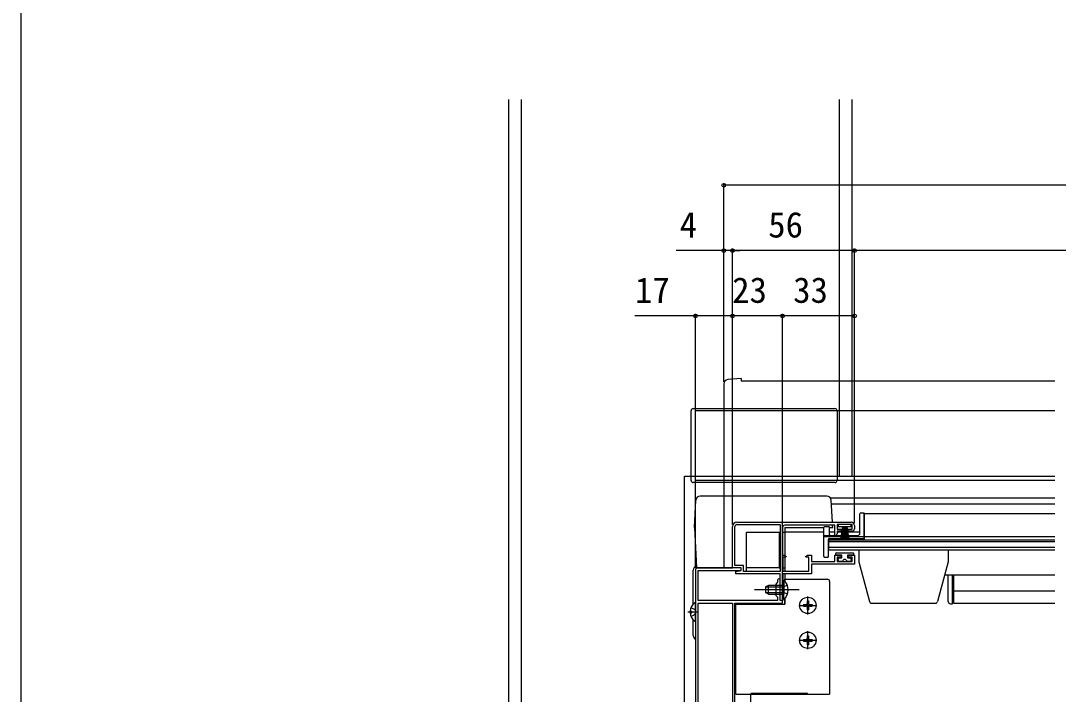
# Model space of a CAD drawing. Units: millimetres, scale not verified. Extents: x -700 to 700, y -1043 to 1038.
# Drawn here: x -700 to -223.9, y -575 to -265.8 of the extents above; entities that cross this region are included whole.
import ezdxf
from ezdxf.enums import TextEntityAlignment as Align

# ---------------------------------------------------------------- set-up
doc = ezdxf.new("R2010")
doc.units = ezdxf.units.MM
doc.header["$LTSCALE"] = 6
for name, color, linetype in [('0-2_YKK_11', 7, 'Continuous'), ('0-4_YKK_12', 2, 'Continuous'), ('0-5_YKK_13', 4, 'Continuous'), ('0-7_YKK_D', 6, 'Continuous'), ('0-8_YKK_ZWAK', 7, 'Continuous')]:
    doc.layers.add(name, color=color, linetype=linetype)
doc.styles.add('ＭＳ ゴシック', font='')
doc.styles.get('ＭＳ ゴシック').set_extended_font_data('MS Gothic')

msp = doc.modelspace()

# ---------------------------------------------------------------- linework, layer by layer
at = {"layer": '0-2_YKK_11'}
for p, q in [((-371.403, -496), (-318.903, -496)), ((-371.403, -497.1), (-351.503, -497.1)), ((-317.403, -497.5), (-317.403, -499.1))]:
    msp.add_line(p, q, dxfattribs=at)
for points in [[(-369.403, -517), (-373.403, -517), (-373.403, -498)], [(-351.503, -497.1), (-351.503, -518.6), (-368.403, -518.6), (-368.403, -515.9), (-372.303, -515.9), (-372.303, -498)], [(-350.403, -498.4), (-350.403, -511.1), (-349.58, -511.1), (-348.763, -511.672), (-348.898, -512.1), (-350.303, -512.1), (-350.303, -518.5), (-338.303, -518.5), (-338.303, -512.1), (-339.708, -512.1), (-339.843, -511.672), (-339.026, -511.1), (-337.103, -511.1), (-337.103, -514.1), (-326.403, -514.1), (-326.403, -511.1), (-323.503, -511.1), (-323.503, -512), (-325.403, -512), (-325.403, -514.1), (-318.403, -514.1), (-318.403, -512), (-320.303, -512), (-320.303, -511.1), (-317.403, -511.1), (-317.403, -515.2), (-337.103, -515.2), (-337.103, -519.7), (-350.303, -519.7), (-350.303, -526.542), (-350.423, -526.725), (-350.423, -527.275), (-350.303, -527.458), (-350.303, -532), (-351.503, -532), (-351.503, -519.7), (-371.903, -519.7), (-371.903, -518.7), (-369.403, -518.2), (-369.403, -517)], [(-326.103, -502.1), (-326.403, -501.8), (-326.403, -497.4), (-349.403, -497.4)], [(-318.403, -500.1), (-320.303, -500.1), (-320.303, -499.2), (-318.403, -499.2), (-318.403, -497.1), (-325.403, -497.1), (-325.403, -499.2), (-323.503, -499.2), (-323.503, -500.1), (-325.403, -500.1), (-325.403, -501.4)], [(-390.403, -518), (-390.403, -623), (-410.403, -623), (-410.403, -625), (-409.703, -625), (-409.703, -624.2), (-398.103, -624.2), (-398.103, -625), (-397.703, -625), (-397.403, -624.7), (-397.103, -624.4), (-390.703, -624.4), (-390.403, -624.7), (-390.103, -625), (-389.203, -625), (-389.203, -621), (-370.303, -621)], [(-352.703, -522.6), (-352.703, -523.6), (-353.503, -524.4), (-353.503, -529.6), (-352.703, -530.4), (-352.703, -532), (-389.203, -532), (-389.203, -518.2), (-369.403, -518.2), (-369.403, -517), (-389.403, -517)], [(-370.303, -613), (-372.303, -613), (-372.303, -533.2), (-350.403, -533.2), (-350.403, -532), (-351.503, -532), (-351.503, -527.458), (-351.623, -527.275), (-351.623, -526.725), (-351.503, -526.542), (-351.503, -522.6)]]:
    msp.add_lwpolyline(points, dxfattribs=at)
msp.add_lwpolyline([(-373.403, -533.2), (-373.403, -619.8), (-389.203, -619.8), (-389.203, -533.2)], close=True, dxfattribs=at)
for centre, radius, start, end in [((-371.403, -498), 2, 90.00001, 179.99999), ((-371.403, -498), 0.9, 90.00001, 179.99999), ((-349.403, -498.4), 1, 90.00001, 179.99999), ((-318.903, -497.5), 1.5, 0.00001, 89.99999), ((-318.403, -499.1), 1, 270.00001, 359.99999), ((-326.103, -501.4), 0.7, 270.00001, 359.99999), ((-389.403, -518), 1, 90.00001, 179.99999), ((-352.103, -522.6), 0.6, 359.99999, 180.00001)]:
    msp.add_arc(centre, radius, start, end, dxfattribs=at)
at = {"layer": '0-4_YKK_12'}
for p, q in [((-476.001, -739), (-476.001, -301.909)), ((-470.301, -301.909), (-470.301, -739)), ((-324.301, -444.3), (-324.301, -301.909)), ((-318.601, -301.909), (-318.601, -444.3)), ((-390.403, -476.3), (-390.403, -444.8)), ((-325.403, -444.8), (-390.403, -444.8)), ((-225.4, -444.8), (-325.403, -444.8)), ((-324.301, -474.8), (-324.301, -444.3)), ((-318.601, -444.3), (-318.601, -474.8)), ((-395.403, -474.798), (-392.403, -474.798)), ((-395.403, -610.501), (-395.403, -474.798)), ((-392.403, -474.8), (-225.4, -474.8)), ((-325.403, -476.8), (-390.403, -476.8)), ((-225.4, -476.8), (-325.403, -476.8)), ((-328.458, -484.8), (-225.4, -484.8)), ((-327.977, -487.5), (-225.4, -487.5)), ((-312.904, -492), (-312.904, -503.8)), ((-312.904, -492), (-225.4, -492)), ((-349.403, -498.4), (-349.403, -511.224)), ((-331.403, -500.5), (-349.406, -500.5)), ((-329.403, -503.8), (-329.403, -508.699)), ((-312.904, -503.8), (-329.403, -503.8)), ((-329.403, -504.1), (-225.4, -504.1)), ((-326.403, -500.5), (-328.903, -500.5)), ((-314.904, -500.5), (-325.403, -500.5)), ((-312.904, -502.6), (-225.4, -502.6)), ((-329.403, -504.784), (-225.4, -504.784)), ((-329.403, -507.456), (-225.4, -507.456)), ((-329.403, -508.7), (-225.4, -508.7)), ((-349.403, -512.1), (-349.403, -518.5)), ((-349.403, -518.49), (-349.403, -518.5)), ((-349.403, -519.7), (-349.403, -523.107)), ((-276.011, -520.2), (-225.4, -520.2)), ((-271.903, -520.2), (-271.903, -533.1)), ((-225.4, -527.7), (-271.903, -527.7)), ((-349.403, -530.889), (-349.403, -533.697)), ((-271.903, -533.1), (-225.4, -533.1))]:
    msp.add_line(p, q, dxfattribs=at)
at = {"layer": '0-5_YKK_13'}
for p, q in [((-377.4, -432.533), (-377.4, -516)), ((-369.4, -430), (-375.574, -430.54)), ((-369.4, -430), (-369.4, -431.3)), ((-225.4, -431.3), (-369.4, -431.3)), ((-392.403, -476.8), (-392.403, -444.8)), ((-391.403, -443.8), (-326.403, -443.8)), ((-325.403, -444.8), (-325.403, -476.8)), ((-326.403, -477.8), (-391.403, -477.8)), ((-330.058, -484), (-388.228, -484)), ((-390.881, -498.4), (-390.225, -485.895)), ((-327.532, -496), (-328.061, -485.895)), ((-314.903, -501.1), (-314.903, -492.2)), ((-314.403, -491.7), (-312.903, -491.7)), ((-312.903, -503.5), (-312.903, -491.7)), ((-390.881, -498.4), (-389.906, -517)), ((-349.406, -498.4), (-331.403, -498.4)), ((-349.406, -498.4), (-349.406, -511.222)), ((-331.403, -511.8), (-331.403, -498.3)), ((-331.103, -498), (-329.203, -498)), ((-328.903, -501.6), (-328.903, -498.3)), ((-328.903, -498.4), (-327.406, -498.4)), ((-327.406, -498.4), (-327.458, -497.4)), ((-322.902, -498), (-323.602, -503.1)), ((-323.202, -503.1), (-322.702, -498)), ((-322.502, -498), (-322.852, -503.1)), ((-322.552, -503.1), (-322.302, -498)), ((-322.102, -498), (-322.302, -503.1)), ((-321.902, -498), (-321.902, -503.1)), ((-321.702, -498), (-321.502, -503.1)), ((-321.252, -503.1), (-321.502, -498)), ((-321.302, -498), (-320.952, -503.1)), ((-320.602, -503.1), (-321.102, -498)), ((-320.902, -498), (-320.202, -503.1)), ((-366.903, -518.598), (-366.903, -500.5)), ((-366.903, -500.5), (-351.503, -500.5)), ((-351.906, -500.5), (-351.906, -517)), ((-350.403, -500.5), (-349.406, -500.5)), ((-331.403, -502.1), (-315.903, -502.1)), ((-331.403, -502.5), (-312.903, -502.5)), ((-329.403, -511.8), (-329.403, -504)), ((-328.903, -503.5), (-312.903, -503.5)), ((-315.403, -508.7), (-315.403, -514.2)), ((-274.403, -508.7), (-274.403, -514.2)), ((-349.406, -512.1), (-349.406, -513.011)), ((-349.406, -513.599), (-349.406, -517)), ((-331.103, -512.1), (-329.703, -512.1)), ((-326.102, -510.6), (-326.102, -511.1)), ((-325.602, -510.1), (-318.202, -510.1)), ((-324.902, -513.6), (-324.902, -512.9)), ((-322.902, -514.1), (-324.402, -514.1)), ((-319.402, -514.1), (-320.902, -514.1)), ((-318.902, -512.9), (-318.902, -513.6)), ((-317.702, -511.1), (-317.702, -510.6)), ((-391.4, -533.507), (-391.4, -518.002)), ((-389.906, -517), (-373.403, -517)), ((-376.4, -517), (-373.4, -517)), ((-373.4, -517), (-373.4, -516.7)), ((-351.906, -517), (-366.903, -517)), ((-351.906, -517), (-351.503, -517)), ((-350.303, -517), (-349.406, -517)), ((-315.403, -514.2), (-310.511, -532.459)), ((-274.403, -514.2), (-279.295, -532.459)), ((-350.303, -522.748), (-350.303, -528.998)), ((-350.303, -522.748), (-349.794, -522.748)), ((-349.794, -522.748), (-349.794, -528.998)), ((-328.799, -523.197), (-328.799, -574.994)), ((-274.403, -532.4), (-274.403, -520.2)), ((-272.403, -533.4), (-272.403, -520.2)), ((-342.803, -526.998), (-363.303, -526.998)), ((-356.903, -524.998), (-358.303, -525.698)), ((-358.303, -525.698), (-358.303, -528.298)), ((-356.903, -528.998), (-358.303, -528.298)), ((-358.212, -525.653), (-350.303, -525.653)), ((-358.212, -528.344), (-350.303, -528.344)), ((-356.903, -528.998), (-356.903, -524.998)), ((-349.794, -531.248), (-349.794, -524.998)), ((-390.403, -541.176), (-390.403, -533.224)), ((-356.903, -528.998), (-350.303, -528.998)), ((-350.303, -531.248), (-349.794, -531.248)), ((-339.157, -532.147), (-338.457, -532.147)), ((-339.157, -532.147), (-339.157, -533.347)), ((-338.807, -538.347), (-338.807, -530.047)), ((-338.457, -532.147), (-338.457, -533.347)), ((-309.545, -533.2), (-280.261, -533.2)), ((-393.903, -537.2), (-389.36, -537.2)), ((-392.886, -536.775), (-392.003, -536.775)), ((-392.48, -535.125), (-390.615, -536.055)), ((-390.615, -536.055), (-390.403, -536.453)), ((-342.957, -534.197), (-334.657, -534.197)), ((-340.857, -533.847), (-340.857, -534.547)), ((-340.857, -533.847), (-339.657, -533.847)), ((-340.857, -534.547), (-339.657, -534.547)), ((-339.157, -535.047), (-339.157, -536.247)), ((-339.157, -536.247), (-338.457, -536.247)), ((-338.457, -535.047), (-338.457, -536.247)), ((-337.957, -533.847), (-336.757, -533.847)), ((-337.957, -534.547), (-336.757, -534.547)), ((-336.757, -533.847), (-336.757, -534.547)), ((-273.403, -533.4), (-272.403, -533.4)), ((-391.4, -548.002), (-391.4, -540.896)), ((-338.807, -554.347), (-338.807, -546.047)), ((-342.957, -550.197), (-334.657, -550.197)), ((-340.857, -549.847), (-340.857, -550.547)), ((-340.857, -549.847), (-339.657, -549.847)), ((-340.857, -550.547), (-339.657, -550.547)), ((-339.157, -548.147), (-338.457, -548.147)), ((-339.157, -548.147), (-339.157, -549.347)), ((-339.157, -551.047), (-339.157, -552.247)), ((-339.157, -552.247), (-338.457, -552.247)), ((-338.457, -548.147), (-338.457, -549.347)), ((-338.457, -551.047), (-338.457, -552.247)), ((-337.957, -549.847), (-336.757, -549.847)), ((-337.957, -550.547), (-336.757, -550.547)), ((-336.757, -549.847), (-336.757, -550.547)), ((-371.799, -574.994), (-328.799, -574.994)), ((-364.9, -772.7), (-364.9, -574.8)), ((-364.6, -574.5), (-339.2, -574.5)), ((-338.9, -575), (-338.9, -574.8))]:
    msp.add_line(p, q, dxfattribs=at)
msp.add_lwpolyline([(-324.902, -497.1), (-324.902, -498), (-318.902, -498), (-318.902, -497.1)], close=True, dxfattribs=at)
for points in [[(-324.402, -512.4), (-323.202, -512.4), (-323.202, -511.1), (-326.102, -511.1)], [(-317.702, -511.1), (-320.602, -511.1), (-320.602, -512.4), (-319.402, -512.4)], [(-349.399, -523.111), (-349.399, -522.197), (-329.799, -522.197)], [(-350.303, -531.248), (-350.303, -524.998), (-356.903, -524.998)], [(-348.207, -524.923), (-350.114, -525.853), (-350.723, -526.998)], [(-348.207, -529.073), (-350.114, -528.143), (-350.723, -526.998)], [(-371.799, -574.994), (-371.799, -533.697), (-349.399, -533.697), (-349.399, -530.885)], [(-392.886, -537.625), (-392.003, -537.625), (-392.003, -536.775)], [(-392.48, -539.275), (-390.615, -538.345), (-390.403, -537.947)]]:
    msp.add_lwpolyline(points, dxfattribs=at)
for centre in [(-338.807, -534.197), (-338.807, -550.197)]:
    msp.add_circle(centre, 3.75, dxfattribs=at)
for centre, radius, start, end in [((-375.4, -432.533), 2, 95, 180), ((-391.403, -444.8), 1, 90, 180), ((-326.403, -444.8), 1, 0, 90), ((-391.403, -476.8), 1, 180, 270), ((-326.403, -476.8), 1, 270, 0), ((-388.228, -486), 2, 90, 177), ((-330.058, -486), 2, 3, 90), ((-314.403, -492.2), 0.5, 90, 180), ((-331.103, -498.3), 0.3, 90, 180), ((-329.203, -498.3), 0.3, 0, 90), ((-328.903, -504), 0.5, 90, 180), ((-328.403, -501.6), 0.5, 180, 270), ((-315.903, -501.1), 1, 270, 0), ((-331.103, -511.8), 0.3, 180, 270), ((-329.703, -511.8), 0.3, 270, 0), ((-325.602, -510.6), 0.5, 90, 179.99974), ((-324.402, -512.9), 0.5, 90, 179.99974), ((-324.402, -513.6), 0.5, 179.99974, 270), ((-321.902, -514.1), 1, 359.99974, 179.99974), ((-319.402, -512.9), 0.5, 359.99974, 90), ((-319.402, -513.6), 0.5, 270, 359.99974), ((-318.202, -510.6), 0.5, 359.99974, 90), ((-389.4, -518.002), 2, 105.99233, 180), ((-376.4, -516), 1, 180, 270), ((-353.334, -526.998), 5.531, 309.79413, 50.20587), ((-329.799, -523.197), 1, 0, 90), ((-387.603, -537.2), 5.3, 127.71409, 175.40059), ((-390.677, -533.224), 0.274, 0, 127.71409), ((-309.545, -532.2), 1, 195, 270), ((-280.261, -532.2), 1, 270, 345), ((-273.403, -532.4), 1, 180, 270), ((-387.603, -537.2), 5.3, 184.59941, 232.28591), ((-339.657, -533.347), 0.5, 270, 0), ((-339.657, -535.047), 0.5, 0, 90), ((-337.957, -533.347), 0.5, 180, 270), ((-337.957, -535.047), 0.5, 90, 180), ((-390.677, -541.176), 0.274, 232.28591, 0), ((-389.4, -548.002), 2, 180, 239.99939), ((-339.657, -549.347), 0.5, 270, 0), ((-339.657, -551.047), 0.5, 0, 90), ((-337.957, -549.347), 0.5, 180, 270), ((-337.957, -551.047), 0.5, 90, 180), ((-364.6, -574.8), 0.3, 90, 180), ((-339.2, -574.8), 0.3, 0, 90)]:
    msp.add_arc(centre, radius, start, end, dxfattribs=at)
at = {"layer": '0-7_YKK_D'}
for p, q in [((-377.4, -431.533), (-377.4, -340.3)), ((325.6, -341.3), (-377.4, -341.3)), ((-377.4, -371.3), (-399.291, -371.3)), ((-377.4, -431.533), (-377.4, -370.3)), ((-373.4, -371.3), (-377.4, -371.3)), ((-373.403, -497), (-373.403, -370.3)), ((-317.4, -371.3), (-373.403, -371.3)), ((-373.4, -497), (-373.4, -370.3)), ((-373.4, -371.3), (-370, -371.3)), ((-317.4, -496.5), (-317.4, -370.3)), ((-317.4, -496.5), (-317.4, -370.3)), ((265.6, -371.3), (-317.4, -371.3)), ((-390.403, -517), (-390.403, -400.3)), ((-373.403, -497), (-373.403, -400.3)), ((-373.4, -497), (-373.4, -400.3)), ((-350.403, -401.3), (-373.4, -401.3)), ((-350.403, -531.3), (-350.403, -400.3)), ((-350.403, -531.3), (-350.403, -400.3)), ((-317.4, -401.3), (-350.403, -401.3)), ((-317.4, -496.5), (-317.4, -400.3))]:
    msp.add_line(p, q, dxfattribs=at)
msp.add_lwpolyline([(-373.403, -401.3), (-390.403, -401.3), (-418.167, -401.3)], dxfattribs=at)
for centre in [(-377.4, -341.3), (-377.4, -371.3), (-373.403, -371.3), (-373.4, -371.3), (-317.4, -371.3), (-317.4, -371.3), (-390.403, -401.3), (-373.403, -401.3), (-373.4, -401.3), (-350.403, -401.3), (-350.403, -401.3), (-317.4, -401.3)]:
    msp.add_circle(centre, 0.85, dxfattribs=at)
at = {"layer": '0-8_YKK_ZWAK'}
msp.add_line((-700, 996.7), (-700, -1043.3), dxfattribs=at)

# ---------------------------------------------------------------- texts
at = {"layer": '0-7_YKK_D', "style": 'ＭＳ ゴシック'}
for s, p in [('4', (-397.609, -368.8)), ('56', (-356.992, -368.8)), ('17', (-418.121, -398.8)), ('23', (-373.538, -398.8)), ('33', (-345.538, -398.8))]:
    msp.add_text(s, height=11.73, dxfattribs=at).set_placement(p, align=Align.BOTTOM_LEFT)

doc.saveas('drawing.dxf')
